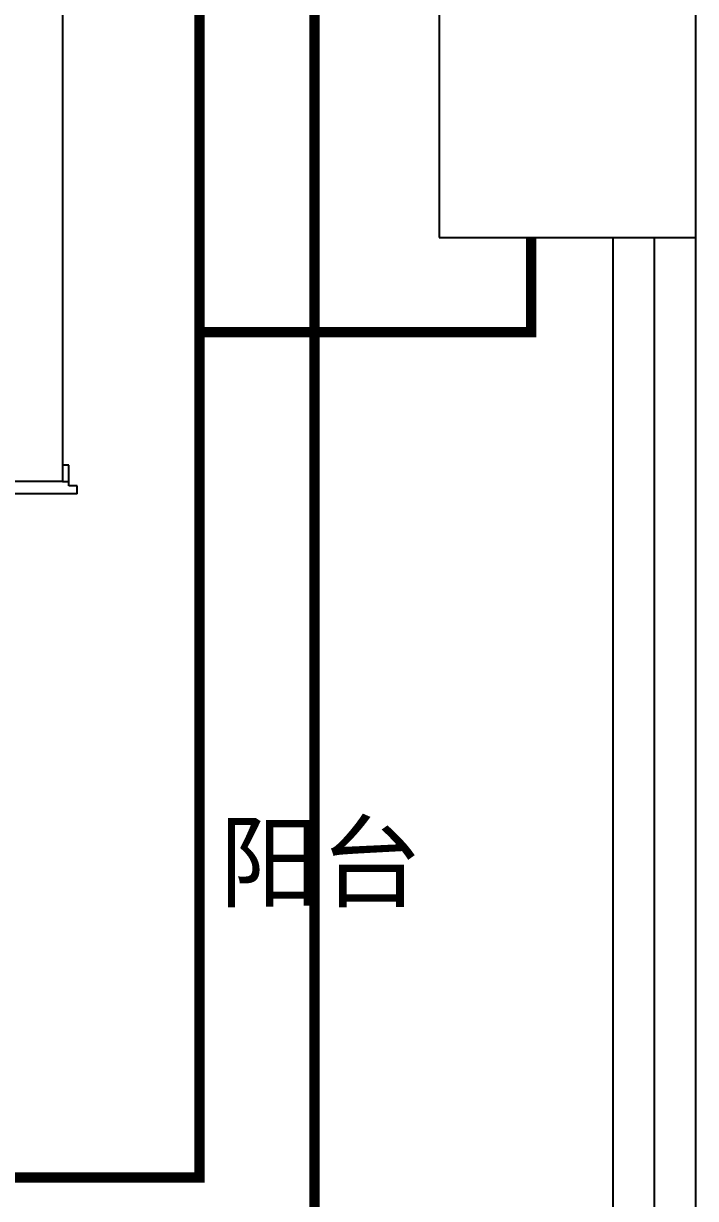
# Model space of a CAD drawing. Header units: millimetres. Extents: x -1705246 to 222838, y -3231245 to 126310.
# Drawn here: x 69281 to 70905, y -36893 to -34052 of the extents above; entities that cross this region are included whole.
import ezdxf

# ---------------------------------------------------------------- set-up
doc = ezdxf.new("R2010")
doc.units = ezdxf.units.MM
doc.linetypes.add('ACAD_ISO03W100', pattern=[30, 12, -18])
doc.layers.add('250', color=250, linetype='Continuous')
doc.styles.add('STYLE1', font='')
doc.styles.get('STYLE1').set_extended_font_data('SimSun')

msp = doc.modelspace()

# ---------------------------------------------------------------- linework, layer by layer
at = {"color": 1, "linetype": 'ACAD_ISO03W100', "lineweight": 30, "ltscale": 5, "const_width": 25}
msp.add_lwpolyline([(63037, -37847.2), (63442.4, -37847.2), (63442.4, -37059.6), (69983.7, -37059.6), (69983.7, -33759.7), (70584.4, -33759.7), (70584.4, -33839.7)], dxfattribs=at)
at = {"layer": '250', "color": 251}
for p, q in [((69374.9, -33419.9), (69374.9, -35159.7)), ((70284.9, -33839.7), (70284.9, -34569.7)), ((70904.9, -33839.7), (70904.9, -34569.7)), ((70284.9, -34569.7), (70704.9, -34569.7)), ((70704.9, -34569.7), (70704.9, -38099.7)), ((70704.9, -34569.7), (70904.9, -34569.7)), ((70804.9, -34569.7), (70804.9, -37999.7)), ((70904.9, -34569.7), (70904.9, -37999.7)), ((69389.9, -35119.7), (69374.9, -35119.7)), ((69374.9, -35119.7), (69374.9, -35159.7)), ((69389.9, -35159.7), (69389.9, -35119.7)), ((69389.9, -35169.7), (69389.9, -35139.7)), ((69374.9, -35159.7), (69104.9, -35159.7)), ((69374.9, -35159.7), (69389.9, -35159.7)), ((69409.9, -35169.7), (69389.9, -35169.7)), ((69409.9, -35189.7), (69409.9, -35169.7)), ((69409.9, -35189.7), (69069.9, -35189.7))]:
    msp.add_line(p, q, dxfattribs=at)
at = {"layer": '250', "color": 5, "const_width": 25}
for points in [[(62859.2, -36842.1), (69706.1, -36842.1), (69706.1, -31349.7)], [(69706.1, -34798.5), (70507.3, -34798.5), (70507.3, -34569.7)]]:
    msp.add_lwpolyline(points, dxfattribs=at)

# ---------------------------------------------------------------- texts
at = {"layer": '250', "color": 251, "style": 'STYLE1'}
msp.add_text('阳台', height=180, dxfattribs=at).set_placement((69753.4, -36169.7))

doc.saveas('drawing.dxf')
